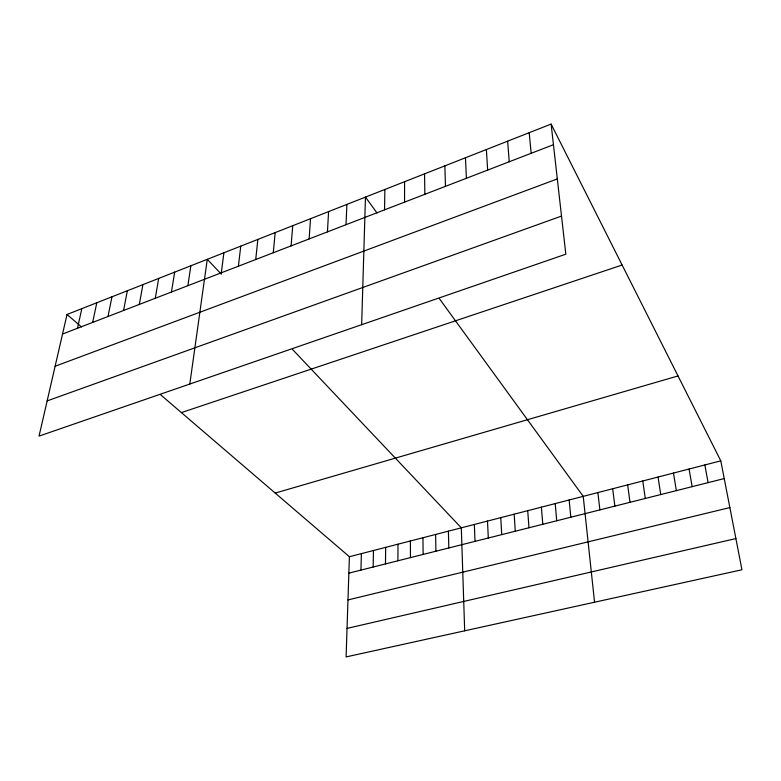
<?xml version="1.0" encoding="UTF-8"?>
<svg xmlns="http://www.w3.org/2000/svg" width="781" height="781" viewBox="0 0 781 781"><rect width="100%" height="100%" fill="white"/><g stroke="black" fill="none" stroke-linecap="round" stroke-linejoin="round"><path stroke-width="1.17" d="M404.548 202.133L404.578 181.719M397.91 560.787L397.988 544.181M385.472 563.921L385.668 547.364M384.555 209.845L384.877 189.461M373.152 567.026L373.474 550.517M360.949 570.101L361.378 553.631M361.652 324.701L365.469 197.095L377.008 212.969M160.613 394.766L349.4 556.726L346.1 656.919L741.95 569.769L720.785 460.839L551.113 124.081L67.029 314.479L39.05 436.101L565.825 254.196L551.113 124.081M346.012 224.703L346.891 204.407M327.444 231.869L328.586 211.602M309.13 238.927L310.535 218.7M291.079 245.888L292.729 225.709M273.272 252.761L275.166 232.611M255.719 259.526L257.847 239.425M238.4 266.204L240.763 246.142M221.326 272.794L223.903 252.771M189.803 384.047L207.277 259.321L221.326 274.17M187.86 285.7L190.867 265.774M171.459 292.026L174.671 272.139M155.273 298.264L158.689 278.426M139.311 304.424L142.913 284.626M123.554 310.506L127.342 290.757M107.993 316.5L111.976 296.8M92.646 322.426L96.805 302.764M77.495 328.264L81.82 308.661M62.529 334.034L553.446 144.71M55.119 366.24L557.312 178.917M47.143 400.907L561.519 216.083M181.387 412.593L622.115 265.023M275.205 493.075L678.006 375.944M349.4 556.726L720.785 460.839M348.863 573.147L724.231 478.568M347.975 599.925L729.864 507.582M347.037 628.393L735.887 538.568M67.029 314.479L81.517 326.907M292.397 349.292L461.307 527.839L464.685 630.814M439.322 298.596L583.222 496.355L594.556 602.219M704.843 464.959L708.094 482.629M689.076 469.03L692.142 486.651M673.476 473.052L676.356 490.634M658.041 477.035L660.736 494.568M642.763 480.989L645.282 498.454M627.651 484.884L629.994 502.31M612.685 488.75L614.862 506.127M597.875 492.577L599.886 509.895M569.144 499.996L570.833 517.217M529.196 132.702L531.168 153.301M555.203 503.589L556.736 520.771M541.389 507.162L542.785 524.285M507.63 141.185L509.232 161.755M527.722 510.686L528.962 527.771M514.181 514.181L515.284 531.217M486.387 149.542L487.647 170.082M500.767 517.647L501.734 534.634M487.49 521.073L488.31 538.011M465.466 157.772L466.394 178.283M474.34 524.471L475.024 541.36M444.858 165.875L445.463 186.347M448.401 531.168L448.831 547.959M435.622 534.468L435.915 551.21M424.561 173.851L424.854 194.303M422.96 537.738L423.126 554.432M410.415 540.979L410.455 557.624"/></g></svg>
